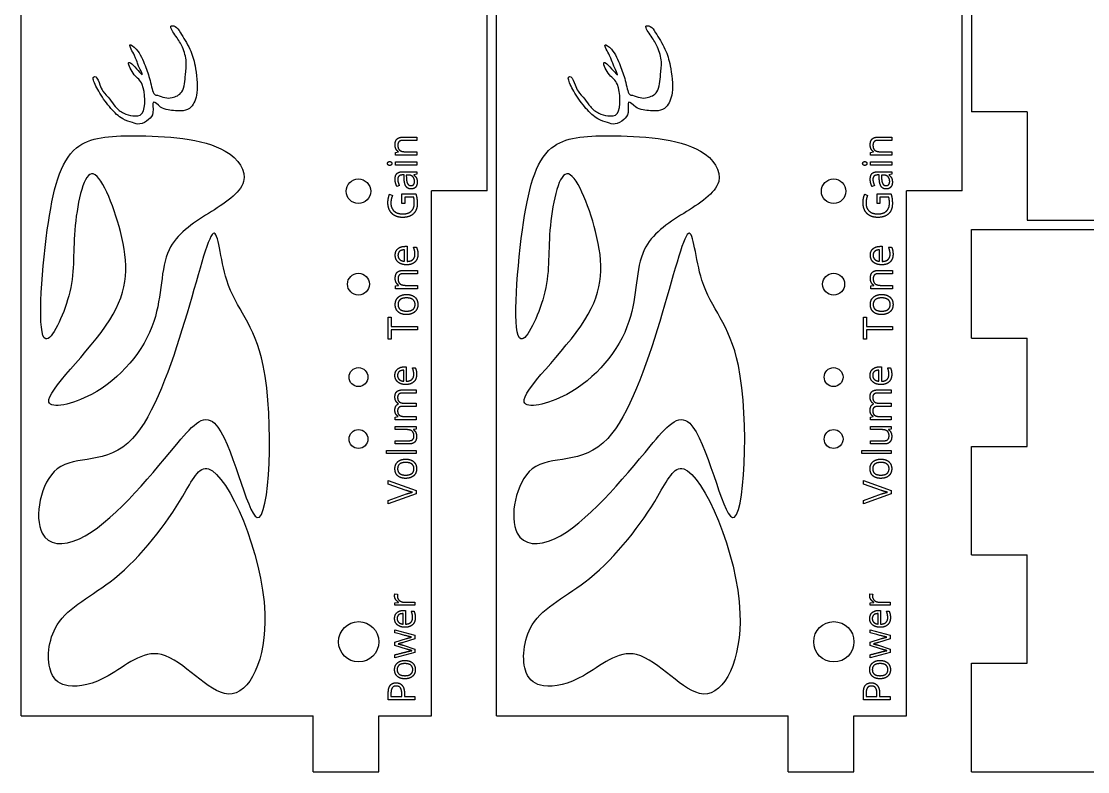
# Model space of a CAD drawing. Extents: x 58 to 708, y 176 to 804.
# Drawn here: x 57.6 to 402.1, y 176 to 418.3 of the extents above; entities that cross this region are included whole.
import ezdxf

# ---------------------------------------------------------------- set-up
doc = ezdxf.new("R2010")
doc.units = 0
doc.header["$LTSCALE"] = 12.7
doc.layers.add('VISIBLE', color=7, linetype='CONTINUOUS')

msp = doc.modelspace()

# ---------------------------------------------------------------- linework, layer by layer
at = {"layer": 'VISIBLE'}
for p, q in [((57.62, 194.03), (57.62, 608.03)), ((211.12, 194.03), (211.12, 608.03)), ((208.12, 363.53), (208.12, 438.53)), ((361.62, 363.53), (361.62, 438.53)), ((364.62, 424.03), (364.62, 389.03)), ((382.62, 389.03), (364.62, 389.03)), ((382.62, 389.03), (382.62, 354.03)), ((180.9, 380.88), (185.4, 380.88)), ((185.4, 379.84), (180.93, 379.84)), ((185.4, 380.88), (185.4, 379.84)), ((334.4, 380.88), (338.9, 380.88)), ((338.9, 379.84), (334.43, 379.84)), ((338.9, 380.88), (338.9, 379.84)), ((178.49, 375.96), (179.44, 376.13)), ((178.49, 375.11), (178.49, 375.96)), ((179.44, 376.13), (179.44, 376.18)), ((181.78, 376.16), (185.4, 376.16)), ((185.4, 376.16), (185.4, 375.11)), ((331.99, 375.96), (332.94, 376.13)), ((331.99, 375.11), (331.99, 375.96)), ((332.94, 376.13), (332.94, 376.18)), ((335.28, 376.16), (338.9, 376.16)), ((338.9, 376.16), (338.9, 375.11)), ((185.4, 375.11), (178.49, 375.11)), ((178.49, 372.89), (185.4, 372.89)), ((178.49, 371.85), (178.49, 372.89)), ((185.4, 372.89), (185.4, 371.85)), ((338.9, 375.11), (331.99, 375.11)), ((331.99, 371.85), (331.99, 372.89)), ((331.99, 372.89), (338.9, 372.89)), ((338.9, 372.89), (338.9, 371.85)), ((185.4, 371.85), (178.49, 371.85)), ((180.69, 369.69), (185.4, 369.69)), ((181.26, 368.67), (180.83, 368.67)), ((181.3, 367.5), (181.26, 368.67)), ((182, 368.65), (182.05, 367.6)), ((182.63, 368.65), (182, 368.65)), ((185.4, 368.92), (184.42, 368.71)), ((184.42, 368.71), (184.42, 368.66)), ((185.4, 369.69), (185.4, 368.92)), ((338.9, 371.85), (331.99, 371.85)), ((334.19, 369.69), (338.9, 369.69)), ((334.76, 368.67), (334.33, 368.67)), ((334.8, 367.5), (334.76, 368.67)), ((335.5, 368.65), (335.55, 367.6)), ((336.13, 368.65), (335.5, 368.65)), ((338.9, 368.92), (337.92, 368.71)), ((337.92, 368.71), (337.92, 368.66)), ((338.9, 369.69), (338.9, 368.92)), ((179.77, 365.25), (178.97, 364.93)), ((333.27, 365.25), (332.47, 364.93)), ((176.6, 362.48), (177.54, 362.06)), ((180.57, 359.49), (180.57, 362.62)), ((180.57, 362.62), (185.05, 362.62)), ((208.12, 363.53), (190.12, 363.53)), ((190.12, 194.03), (190.12, 363.53)), ((330.1, 362.48), (331.04, 362.06)), ((334.07, 362.62), (338.55, 362.62)), ((334.07, 359.49), (334.07, 362.62)), ((361.62, 363.53), (343.62, 363.53)), ((343.62, 194.03), (343.62, 363.53)), ((181.53, 359.49), (180.57, 359.49)), ((181.53, 361.55), (181.53, 359.49)), ((184.37, 361.55), (181.53, 361.55)), ((335.03, 359.49), (334.07, 359.49)), ((335.03, 361.55), (335.03, 359.49)), ((337.87, 361.55), (335.03, 361.55)), ((382.62, 354.03), (534.62, 354.03)), ((364.62, 316.03), (364.62, 351.03)), ((364.62, 351.03), (516.62, 351.03)), ((181.59, 345.63), (182.27, 345.63)), ((182.27, 345.63), (182.27, 340.77)), ((184.32, 345.33), (185.28, 345.33)), ((335.09, 345.63), (335.77, 345.63)), ((335.77, 345.63), (335.77, 340.77)), ((337.82, 345.33), (338.78, 345.33)), ((181.4, 340.79), (181.4, 344.49)), ((334.9, 340.79), (334.9, 344.49)), ((181, 337.86), (185.61, 337.86)), ((185.61, 337.86), (185.61, 336.79)), ((334.5, 337.86), (339.11, 337.86)), ((339.11, 337.86), (339.11, 336.79)), ((185.61, 336.79), (181.04, 336.79)), ((339.11, 336.79), (334.54, 336.79)), ((178.55, 332.83), (179.51, 333)), ((178.55, 331.96), (178.55, 332.83)), ((185.61, 331.96), (178.55, 331.96)), ((179.51, 333), (179.51, 333.05)), ((181.9, 333.03), (185.61, 333.03)), ((185.61, 333.03), (185.61, 331.96)), ((332.05, 332.83), (333.01, 333)), ((332.05, 331.96), (332.05, 332.83)), ((339.11, 331.96), (332.05, 331.96)), ((333.01, 333), (333.01, 333.05)), ((335.4, 333.03), (339.11, 333.03)), ((339.11, 333.03), (339.11, 331.96)), ((176.19, 315.68), (176.19, 322.73)), ((176.19, 322.73), (177.16, 322.73)), ((177.16, 322.73), (177.16, 319.75)), ((329.69, 315.68), (329.69, 322.73)), ((329.69, 322.73), (330.66, 322.73)), ((330.66, 322.73), (330.66, 319.75)), ((177.16, 319.75), (185.61, 319.75)), ((185.61, 318.66), (177.16, 318.66)), ((177.16, 318.66), (177.16, 315.68)), ((185.61, 319.75), (185.61, 318.66)), ((330.66, 319.75), (339.11, 319.75)), ((339.11, 318.66), (330.66, 318.66)), ((330.66, 318.66), (330.66, 315.68)), ((339.11, 319.75), (339.11, 318.66)), ((177.16, 315.68), (176.19, 315.68)), ((330.66, 315.68), (329.69, 315.68)), ((364.62, 316.03), (382.62, 316.03)), ((382.62, 281.03), (382.62, 316.03)), ((181.36, 306.72), (182, 306.72)), ((182, 306.72), (182, 302.07)), ((334.86, 306.72), (335.5, 306.72)), ((335.5, 306.72), (335.5, 302.07)), ((181.17, 302.09), (181.17, 305.62)), ((183.97, 306.43), (184.88, 306.43)), ((334.67, 302.09), (334.67, 305.62)), ((337.47, 306.43), (338.38, 306.43)), ((180.79, 299.28), (185.19, 299.28)), ((185.19, 298.26), (180.8, 298.26)), ((185.19, 299.28), (185.19, 298.26)), ((334.29, 299.28), (338.69, 299.28)), ((338.69, 298.26), (334.3, 298.26)), ((338.69, 299.28), (338.69, 298.26)), ((179.46, 294.76), (179.46, 294.81)), ((185.19, 293.95), (180.8, 293.95)), ((181.42, 294.97), (185.19, 294.97)), ((185.19, 294.97), (185.19, 293.95)), ((332.96, 294.76), (332.96, 294.81)), ((338.69, 293.95), (334.3, 293.95)), ((334.92, 294.97), (338.69, 294.97)), ((338.69, 294.97), (338.69, 293.95)), ((178.44, 290.48), (179.37, 290.65)), ((178.44, 289.65), (178.44, 290.48)), ((185.19, 289.65), (178.44, 289.65)), ((179.37, 290.65), (179.37, 290.7)), ((181.65, 290.67), (185.19, 290.67)), ((185.19, 290.67), (185.19, 289.65)), ((331.94, 290.48), (332.87, 290.65)), ((331.94, 289.65), (331.94, 290.48)), ((338.69, 289.65), (331.94, 289.65)), ((332.87, 290.65), (332.87, 290.7)), ((335.15, 290.67), (338.69, 290.67)), ((338.69, 290.67), (338.69, 289.65)), ((178.44, 287.48), (185.19, 287.48)), ((178.44, 286.46), (178.44, 287.48)), ((181.99, 286.46), (178.44, 286.46)), ((185.19, 286.64), (184.29, 286.49)), ((184.29, 286.49), (184.29, 286.43)), ((185.19, 287.48), (185.19, 286.64)), ((331.94, 286.46), (331.94, 287.48)), ((331.94, 287.48), (338.69, 287.48)), ((335.49, 286.46), (331.94, 286.46)), ((338.69, 286.64), (337.79, 286.49)), ((337.79, 286.49), (337.79, 286.43)), ((338.69, 287.48), (338.69, 286.64)), ((178.44, 281.83), (178.44, 282.87)), ((178.44, 282.87), (182.82, 282.87)), ((331.94, 281.83), (331.94, 282.87)), ((331.94, 282.87), (336.32, 282.87)), ((175.61, 279.74), (185.19, 279.74)), ((175.61, 278.71), (175.61, 279.74)), ((182.86, 281.83), (178.44, 281.83)), ((185.19, 279.74), (185.19, 278.71)), ((329.11, 278.71), (329.11, 279.74)), ((329.11, 279.74), (338.69, 279.74)), ((336.36, 281.83), (331.94, 281.83)), ((338.69, 279.74), (338.69, 278.71)), ((364.62, 246.03), (364.62, 281.03)), ((364.62, 281.03), (382.62, 281.03)), ((185.19, 278.71), (175.61, 278.71)), ((338.69, 278.71), (329.11, 278.71)), ((176.19, 268.88), (176.19, 270.01)), ((176.19, 270.01), (185.19, 266.76)), ((181.98, 266.82), (176.19, 268.88)), ((329.69, 268.88), (329.69, 270.01)), ((329.69, 270.01), (338.69, 266.76)), ((335.48, 266.82), (329.69, 268.88)), ((185.19, 265.73), (176.19, 262.5)), ((176.19, 263.61), (182.01, 265.68)), ((185.19, 266.76), (185.19, 265.73)), ((338.69, 265.73), (329.69, 262.5)), ((329.69, 263.61), (335.51, 265.68)), ((338.69, 266.76), (338.69, 265.73)), ((176.19, 262.5), (176.19, 263.61)), ((329.69, 262.5), (329.69, 263.61)), ((364.62, 246.03), (382.62, 246.03)), ((382.62, 211.03), (382.62, 246.03)), ((178.29, 233.48), (179.19, 233.34)), ((331.79, 233.48), (332.69, 233.34)), ((178.34, 230.57), (179.53, 230.69)), ((178.34, 229.77), (178.34, 230.57)), ((184.78, 229.77), (178.34, 229.77)), ((179.53, 230.69), (179.53, 230.73)), ((181.12, 228.1), (181.73, 228.1)), ((181.32, 230.75), (184.78, 230.75)), ((181.73, 228.1), (181.73, 223.66)), ((183.61, 227.83), (184.48, 227.83)), ((184.78, 230.75), (184.78, 229.77)), ((331.84, 230.57), (333.03, 230.69)), ((331.84, 229.77), (331.84, 230.57)), ((338.28, 229.77), (331.84, 229.77)), ((333.03, 230.69), (333.03, 230.73)), ((334.62, 228.1), (335.23, 228.1)), ((334.82, 230.75), (338.28, 230.75)), ((335.23, 228.1), (335.23, 223.66)), ((337.11, 227.83), (337.98, 227.83)), ((338.28, 230.75), (338.28, 229.77)), ((180.94, 223.69), (180.94, 227.06)), ((334.44, 223.69), (334.44, 227.06)), ((178.34, 221.85), (184.78, 220.07)), ((178.34, 220.84), (178.34, 221.85)), ((331.84, 221.85), (338.28, 220.07)), ((331.84, 220.84), (331.84, 221.85)), ((178.34, 217.84), (182.04, 218.99)), ((178.34, 216.78), (178.34, 217.84)), ((179.42, 217.31), (179.42, 217.26)), ((184.78, 218.91), (181, 217.73)), ((183.73, 219.44), (183.73, 219.48)), ((184.78, 220.07), (184.78, 218.91)), ((331.84, 217.84), (335.54, 218.99)), ((331.84, 216.78), (331.84, 217.84)), ((332.92, 217.31), (332.92, 217.26)), ((338.28, 218.91), (334.5, 217.73)), ((337.23, 219.44), (337.23, 219.48)), ((338.28, 220.07), (338.28, 218.91)), ((182.04, 215.6), (178.34, 216.78)), ((184.78, 214.5), (178.34, 212.74)), ((178.34, 212.74), (178.34, 213.77)), ((181.01, 216.85), (184.78, 215.63)), ((183.75, 215.09), (183.75, 215.14)), ((184.78, 215.63), (184.78, 214.5)), ((335.54, 215.6), (331.84, 216.78)), ((338.28, 214.5), (331.84, 212.74)), ((331.84, 212.74), (331.84, 213.77)), ((334.51, 216.85), (338.28, 215.63)), ((337.25, 215.09), (337.25, 215.14)), ((338.28, 215.63), (338.28, 214.5)), ((364.62, 211.03), (382.62, 211.03)), ((364.62, 176.03), (364.62, 211.03)), ((176.18, 199.27), (176.18, 201.5)), ((177.05, 201.38), (177.05, 200.26)), ((177.05, 200.26), (180.54, 200.26)), ((180.54, 200.26), (180.54, 201.17)), ((181.4, 201.28), (181.4, 200.26)), ((181.4, 200.26), (184.78, 200.26)), ((184.78, 200.26), (184.78, 199.27)), ((329.68, 199.27), (329.68, 201.5)), ((330.55, 201.38), (330.55, 200.26)), ((330.55, 200.26), (334.04, 200.26)), ((334.04, 200.26), (334.04, 201.17)), ((334.9, 201.28), (334.9, 200.26)), ((334.9, 200.26), (338.28, 200.26)), ((338.28, 200.26), (338.28, 199.27)), ((184.78, 199.27), (176.18, 199.27)), ((338.28, 199.27), (329.68, 199.27)), ((57.62, 194.03), (151.87, 194.03)), ((151.87, 176.03), (151.87, 194.03)), ((173.12, 194.03), (190.12, 194.03)), ((173.12, 176.03), (173.12, 194.03)), ((211.12, 194.03), (305.37, 194.03)), ((305.37, 176.03), (305.37, 194.03)), ((326.62, 176.03), (326.62, 194.03)), ((326.62, 194.03), (343.62, 194.03)), ((151.87, 176.03), (173.12, 176.03)), ((305.37, 176.03), (326.62, 176.03)), ((364.62, 176.03), (516.62, 176.03))]:
    msp.add_line(p, q, dxfattribs=at)
for centre, radius in [((166.54, 363.42), 3.95), ((320.04, 363.42), 3.95), ((166.54, 333.42), 3.55), ((320.04, 333.42), 3.55), ((166.54, 303.42), 3.05), ((320.04, 303.42), 3.05), ((166.54, 283.42), 3.05), ((320.04, 283.42), 3.05), ((166.62, 217.96), 6.5), ((320.12, 217.96), 6.5)]:
    msp.add_circle(centre, radius, dxfattribs=at)
for points, degree, knots in [([(80.94, 400.26), (80.77, 400.07), (80.89, 399), (82.98, 394.79), (86.34, 390.16), (90.11, 386.52), (93.47, 385.64), (95.94, 384.69), (98.9, 386.52), (100.62, 388.43), (99.57, 393.59), (102.78, 390.15), (104.92, 389.62), (109.96, 389.07), (112.8, 390.4), (115.07, 395.3), (113.87, 404.06), (112.44, 409.17), (109.09, 414.49), (107.72, 416.74), (104.99, 417.13), (107.91, 413.06), (109.81, 410.11), (111.24, 405.1), (110.54, 401.21), (110.35, 395.07), (106.36, 393.48), (104.09, 393.41), (101.67, 394.56), (100.23, 394.3), (99.26, 399.62), (97.67, 403.84), (95.55, 409.11), (91.61, 411.78), (94.43, 407.03), (95.21, 404.71), (95.54, 403.63), (97.9, 399.08), (93.53, 404.76), (91.61, 405.33), (94.14, 400.24), (97.47, 398.82), (98.09, 387.38), (93.5, 387.74), (90.64, 388.33), (87.77, 390.63), (86.37, 393.17), (83.79, 395.65), (83.11, 397.63), (81.98, 400.58), (81.09, 400.43), (80.94, 400.26)], 3, [0, 0, 0, 0, 0.010965, 0.034517, 0.061538, 0.086332, 0.106415, 0.123564, 0.143013, 0.16104, 0.180887, 0.199028, 0.216795, 0.240804, 0.259408, 0.283745, 0.316078, 0.342143, 0.369165, 0.387066, 0.399881, 0.420742, 0.44304, 0.467072, 0.489495, 0.515461, 0.536393, 0.553114, 0.570515, 0.581713, 0.605344, 0.630039, 0.656888, 0.674206, 0.69541, 0.713365, 0.726502, 0.74397, 0.768213, 0.779411, 0.801956, 0.824163, 0.857474, 0.876962, 0.896062, 0.916434, 0.935414, 0.955549, 0.972199, 0.990679, 1, 1, 1, 1]), ([(234.44, 400.26), (234.27, 400.07), (234.39, 399), (236.48, 394.79), (239.84, 390.16), (243.61, 386.52), (246.97, 385.64), (249.44, 384.69), (252.4, 386.52), (254.12, 388.43), (253.07, 393.59), (256.28, 390.15), (258.42, 389.62), (263.46, 389.07), (266.3, 390.4), (268.57, 395.3), (267.37, 404.06), (265.94, 409.17), (262.59, 414.49), (261.22, 416.74), (258.49, 417.13), (261.41, 413.06), (263.31, 410.11), (264.74, 405.1), (264.04, 401.21), (263.85, 395.07), (259.86, 393.48), (257.59, 393.41), (255.17, 394.56), (253.73, 394.3), (252.76, 399.62), (251.17, 403.84), (249.05, 409.11), (245.11, 411.78), (247.93, 407.03), (248.71, 404.71), (249.04, 403.63), (251.4, 399.08), (247.03, 404.76), (245.11, 405.33), (247.64, 400.24), (250.97, 398.82), (251.59, 387.38), (247, 387.74), (244.14, 388.33), (241.27, 390.63), (239.87, 393.17), (237.29, 395.65), (236.61, 397.63), (235.48, 400.58), (234.59, 400.43), (234.44, 400.26)], 3, [0, 0, 0, 0, 0.010965, 0.034517, 0.061538, 0.086332, 0.106415, 0.123564, 0.143013, 0.16104, 0.180887, 0.199028, 0.216795, 0.240804, 0.259408, 0.283745, 0.316078, 0.342143, 0.369165, 0.387066, 0.399881, 0.420742, 0.44304, 0.467072, 0.489495, 0.515461, 0.536393, 0.553114, 0.570515, 0.581713, 0.605344, 0.630039, 0.656888, 0.674206, 0.69541, 0.713365, 0.726502, 0.74397, 0.768213, 0.779411, 0.801956, 0.824163, 0.857474, 0.876962, 0.896062, 0.916434, 0.935414, 0.955549, 0.972199, 0.990679, 1, 1, 1, 1]), ([(123.52, 376.4), (116.42, 380.54), (94.08, 381.84), (72.02, 380.49), (65.24, 353.89), (61.74, 303.31), (75.61, 332.38), (73.53, 347.89), (79.43, 379.22), (92.16, 347.13), (92.54, 322.86), (56.54, 290.85), (84.4, 296.67), (103.99, 319.77), (101.94, 345.9), (117.48, 355.95), (133, 365.48), (127.91, 373.84), (123.52, 376.4)], 3, [0, 0, 0, 0, 0.07258, 0.130571, 0.200941, 0.279727, 0.332433, 0.393794, 0.451612, 0.51227, 0.583399, 0.659687, 0.709318, 0.783257, 0.847766, 0.903122, 0.955057, 1, 1, 1, 1]), ([(277.02, 376.4), (269.92, 380.54), (247.58, 381.84), (225.52, 380.49), (218.74, 353.89), (215.24, 303.31), (229.11, 332.38), (227.03, 347.89), (232.93, 379.22), (245.66, 347.13), (246.04, 322.86), (210.04, 290.85), (237.9, 296.67), (257.49, 319.77), (255.44, 345.9), (270.98, 355.95), (286.5, 365.48), (281.41, 373.84), (277.02, 376.4)], 3, [0, 0, 0, 0, 0.07258, 0.130571, 0.200941, 0.279727, 0.332433, 0.393794, 0.451612, 0.51227, 0.583399, 0.659687, 0.709318, 0.783257, 0.847766, 0.903122, 0.955057, 1, 1, 1, 1]), ([(183.49, 364.15), (182.28, 364.15), (181.74, 365.27), (181.34, 366.09), (181.3, 367.5)], 2, [0, 0, 0, 0.578278, 0.578278, 1, 1, 1]), ([(336.99, 364.15), (335.78, 364.15), (335.24, 365.27), (334.84, 366.09), (334.8, 367.5)], 2, [0, 0, 0, 0.578278, 0.578278, 1, 1, 1]), ([(69.2, 273.77), (75.2, 278.53), (101.85, 268.32), (120.17, 370.72), (122.61, 328.53), (140.66, 315.17), (136.5, 229.83), (122.36, 299.17), (105.67, 279.22), (79.92, 247.96), (60.1, 249.66), (63.8, 269.48), (69.2, 273.77)], 3, [0, 0, 0, 0, 0.094404, 0.249739, 0.322782, 0.42353, 0.552656, 0.659115, 0.729832, 0.850702, 0.914988, 1, 1, 1, 1]), ([(222.7, 273.77), (228.7, 278.53), (255.35, 268.32), (273.67, 370.72), (276.11, 328.53), (294.16, 315.17), (290, 229.83), (275.86, 299.17), (259.17, 279.22), (233.42, 247.96), (213.6, 249.66), (217.3, 269.48), (222.7, 273.77)], 3, [0, 0, 0, 0, 0.094404, 0.249739, 0.322782, 0.42353, 0.552656, 0.659115, 0.729832, 0.850702, 0.914988, 1, 1, 1, 1]), ([(109.77, 264.93), (104.54, 256.08), (89.57, 236.48), (66.8, 226.87), (65.4, 207.36), (72.93, 202.32), (86.55, 205.7), (103.21, 221.39), (126.45, 189.91), (143.9, 227.71), (119.13, 284.09), (112.87, 270.18), (109.77, 264.93)], 3, [0, 0, 0, 0, 0.127138, 0.232664, 0.318, 0.375305, 0.454247, 0.547352, 0.655761, 0.771429, 0.924545, 1, 1, 1, 1]), ([(263.27, 264.93), (258.04, 256.08), (243.07, 236.48), (220.3, 226.87), (218.9, 207.36), (226.43, 202.32), (240.05, 205.7), (256.71, 221.39), (279.95, 189.91), (297.4, 227.71), (272.63, 284.09), (266.37, 270.18), (263.27, 264.93)], 3, [0, 0, 0, 0, 0.127138, 0.232664, 0.318, 0.375305, 0.454247, 0.547352, 0.655761, 0.771429, 0.924545, 1, 1, 1, 1]), ([(176.18, 201.5), (176.18, 202.51), (176.43, 203.2), (176.97, 204.72), (178.69, 204.72)], 2, [0, 0, 0, 0.313922, 0.313922, 1, 1, 1]), ([(329.68, 201.5), (329.68, 202.51), (329.93, 203.2), (330.47, 204.72), (332.19, 204.72)], 2, [0, 0, 0, 0.313922, 0.313922, 1, 1, 1])]:
    msp.add_open_spline(points, degree=degree, knots=knots, dxfattribs=at)
for points in [[(178.37, 378.37), (178.37, 379.62), (178.97, 380.25)], [(178.97, 380.25), (179.57, 380.88), (180.9, 380.88)], [(179.67, 379.45), (179.26, 379.07), (179.26, 378.25)], [(180.93, 379.84), (180.09, 379.84), (179.67, 379.45)], [(331.87, 378.37), (331.87, 379.62), (332.47, 380.25)], [(332.47, 380.25), (333.07, 380.88), (334.4, 380.88)], [(333.17, 379.45), (332.76, 379.07), (332.76, 378.25)], [(334.43, 379.84), (333.59, 379.84), (333.17, 379.45)], [(178.65, 377.08), (178.37, 377.66), (178.37, 378.37)], [(179.44, 376.18), (178.93, 376.5), (178.65, 377.08)], [(179.26, 378.25), (179.26, 377.16), (179.84, 376.66)], [(179.84, 376.66), (180.43, 376.16), (181.78, 376.16)], [(332.15, 377.08), (331.87, 377.66), (331.87, 378.37)], [(332.94, 376.18), (332.43, 376.5), (332.15, 377.08)], [(332.76, 378.25), (332.76, 377.16), (333.34, 376.66)], [(333.34, 376.66), (333.93, 376.16), (335.28, 376.16)], [(175.93, 372.38), (175.93, 372.63), (176.1, 372.81)], [(176.1, 371.93), (175.93, 372.11), (175.93, 372.38)], [(176.1, 372.81), (176.27, 372.99), (176.62, 372.99)], [(176.62, 372.99), (176.98, 372.99), (177.15, 372.81)], [(177.15, 372.81), (177.32, 372.63), (177.32, 372.38)], [(177.32, 372.38), (177.32, 372.11), (177.15, 371.93)], [(329.43, 372.38), (329.43, 372.63), (329.6, 372.81)], [(329.6, 371.93), (329.43, 372.11), (329.43, 372.38)], [(329.6, 372.81), (329.77, 372.99), (330.12, 372.99)], [(330.12, 372.99), (330.48, 372.99), (330.65, 372.81)], [(330.65, 372.81), (330.82, 372.63), (330.82, 372.38)], [(330.82, 372.38), (330.82, 372.11), (330.65, 371.93)], [(176.62, 371.76), (176.26, 371.76), (176.1, 371.93)], [(177.15, 371.93), (176.98, 371.76), (176.62, 371.76)], [(178.38, 367.27), (178.38, 368.5), (178.93, 369.1)], [(178.93, 369.1), (179.48, 369.69), (180.69, 369.69)], [(180.83, 368.67), (180.02, 368.67), (179.63, 368.32)], [(184.13, 368.09), (183.59, 368.65), (182.63, 368.65)], [(184.42, 368.66), (185.07, 368.14), (185.3, 367.63)], [(330.12, 371.76), (329.76, 371.76), (329.6, 371.93)], [(330.65, 371.93), (330.48, 371.76), (330.12, 371.76)], [(331.88, 367.27), (331.88, 368.5), (332.43, 369.1)], [(332.43, 369.1), (332.98, 369.69), (334.19, 369.69)], [(334.33, 368.67), (333.52, 368.67), (333.13, 368.32)], [(337.63, 368.09), (337.09, 368.65), (336.13, 368.65)], [(337.92, 368.66), (338.57, 368.14), (338.8, 367.63)], [(178.54, 366.05), (178.38, 366.65), (178.38, 367.27)], [(178.97, 364.93), (178.7, 365.44), (178.54, 366.05)], [(179.63, 368.32), (179.24, 367.97), (179.24, 367.2)], [(179.24, 367.2), (179.24, 366.34), (179.77, 365.25)], [(182.05, 367.6), (182.09, 366.35), (182.44, 365.8)], [(182.44, 365.8), (182.78, 365.25), (183.5, 365.25)], [(183.5, 365.25), (184.07, 365.25), (184.37, 365.59)], [(184.66, 366.55), (184.66, 367.53), (184.13, 368.09)], [(184.37, 365.59), (184.66, 365.94), (184.66, 366.55)], [(185.53, 366.35), (185.53, 365.32), (185, 364.74)], [(185.3, 367.63), (185.53, 367.12), (185.53, 366.35)], [(332.04, 366.05), (331.88, 366.65), (331.88, 367.27)], [(332.47, 364.93), (332.2, 365.44), (332.04, 366.05)], [(333.13, 368.32), (332.74, 367.97), (332.74, 367.2)], [(332.74, 367.2), (332.74, 366.34), (333.27, 365.25)], [(335.55, 367.6), (335.59, 366.35), (335.94, 365.8)], [(335.94, 365.8), (336.28, 365.25), (337, 365.25)], [(337, 365.25), (337.57, 365.25), (337.87, 365.59)], [(338.16, 366.55), (338.16, 367.53), (337.63, 368.09)], [(337.87, 365.59), (338.16, 365.94), (338.16, 366.55)], [(339.03, 366.35), (339.03, 365.32), (338.5, 364.74)], [(338.8, 367.63), (339.03, 367.12), (339.03, 366.35)], [(176.06, 359.73), (176.06, 361.21), (176.6, 362.48)], [(177.54, 362.06), (177.01, 360.82), (177.01, 359.66)], [(185, 364.74), (184.47, 364.15), (183.49, 364.15)], [(185.05, 362.62), (185.29, 361.89), (185.41, 361.13)], [(329.56, 359.73), (329.56, 361.21), (330.1, 362.48)], [(331.04, 362.06), (330.51, 360.82), (330.51, 359.66)], [(338.5, 364.74), (337.97, 364.15), (336.99, 364.15)], [(338.55, 362.62), (338.79, 361.89), (338.91, 361.13)], [(176.63, 357.19), (176.06, 358.28), (176.06, 359.73)], [(177.01, 359.66), (177.01, 357.98), (178.02, 357.03)], [(183.62, 357), (184.59, 357.91), (184.59, 359.67)], [(185.53, 359.38), (185.53, 357.29), (184.28, 356.12)], [(184.59, 359.67), (184.59, 360.63), (184.37, 361.55)], [(185.41, 361.13), (185.53, 360.37), (185.53, 359.38)], [(330.13, 357.19), (329.56, 358.28), (329.56, 359.73)], [(330.51, 359.66), (330.51, 357.98), (331.52, 357.03)], [(337.12, 357), (338.09, 357.91), (338.09, 359.67)], [(339.03, 359.38), (339.03, 357.29), (337.78, 356.12)], [(338.09, 359.67), (338.09, 360.63), (337.87, 361.55)], [(338.91, 361.13), (339.03, 360.37), (339.03, 359.38)], [(178.28, 355.53), (177.2, 356.11), (176.63, 357.19)], [(178.02, 357.03), (179.02, 356.09), (180.79, 356.09)], [(180.79, 354.96), (179.36, 354.96), (178.28, 355.53)], [(180.79, 356.09), (182.66, 356.09), (183.62, 357)], [(184.28, 356.12), (183.04, 354.96), (180.79, 354.96)], [(331.78, 355.53), (330.7, 356.11), (330.13, 357.19)], [(331.52, 357.03), (332.52, 356.09), (334.29, 356.09)], [(334.29, 354.96), (332.86, 354.96), (331.78, 355.53)], [(334.29, 356.09), (336.16, 356.09), (337.12, 357)], [(337.78, 356.12), (336.54, 354.96), (334.29, 354.96)], [(178.42, 342.76), (178.42, 344.09), (179.29, 344.86)], [(179.29, 344.86), (180.16, 345.63), (181.59, 345.63)], [(184.8, 343.08), (184.8, 344.22), (184.32, 345.33)], [(185.28, 345.33), (185.52, 344.76), (185.63, 344.26)], [(331.92, 342.76), (331.92, 344.09), (332.79, 344.86)], [(332.79, 344.86), (333.66, 345.63), (335.09, 345.63)], [(338.3, 343.08), (338.3, 344.22), (337.82, 345.33)], [(338.78, 345.33), (339.02, 344.76), (339.13, 344.26)], [(179.42, 340.5), (178.42, 341.34), (178.42, 342.76)], [(179.85, 344.04), (179.31, 343.59), (179.31, 342.75)], [(179.31, 342.75), (179.31, 341.9), (179.87, 341.39)], [(181.4, 344.49), (180.39, 344.49), (179.85, 344.04)], [(179.87, 341.39), (180.42, 340.89), (181.4, 340.79)], [(182.27, 340.77), (183.51, 340.8), (184.16, 341.4)], [(184.16, 341.4), (184.8, 341.99), (184.8, 343.08)], [(185.74, 343.04), (185.74, 341.47), (184.78, 340.57)], [(185.63, 344.26), (185.74, 343.75), (185.74, 343.04)], [(332.92, 340.5), (331.92, 341.34), (331.92, 342.76)], [(333.35, 344.04), (332.81, 343.59), (332.81, 342.75)], [(332.81, 342.75), (332.81, 341.9), (333.37, 341.39)], [(334.9, 344.49), (333.89, 344.49), (333.35, 344.04)], [(333.37, 341.39), (333.92, 340.89), (334.9, 340.79)], [(335.77, 340.77), (337.01, 340.8), (337.66, 341.4)], [(337.66, 341.4), (338.3, 341.99), (338.3, 343.08)], [(339.24, 343.04), (339.24, 341.47), (338.28, 340.57)], [(339.13, 344.26), (339.24, 343.75), (339.24, 343.04)], [(179.03, 337.22), (179.65, 337.86), (181, 337.86)], [(182.14, 339.66), (180.43, 339.66), (179.42, 340.5)], [(184.78, 340.57), (183.83, 339.66), (182.14, 339.66)], [(332.53, 337.22), (333.15, 337.86), (334.5, 337.86)], [(335.64, 339.66), (333.93, 339.66), (332.92, 340.5)], [(338.28, 340.57), (337.33, 339.66), (335.64, 339.66)], [(178.42, 335.3), (178.42, 336.57), (179.03, 337.22)], [(178.71, 333.98), (178.42, 334.57), (178.42, 335.3)], [(179.75, 336.4), (179.33, 336), (179.33, 335.17)], [(179.33, 335.17), (179.33, 334.06), (179.93, 333.54)], [(181.04, 336.79), (180.18, 336.79), (179.75, 336.4)], [(331.92, 335.3), (331.92, 336.57), (332.53, 337.22)], [(332.21, 333.98), (331.92, 334.57), (331.92, 335.3)], [(333.25, 336.4), (332.83, 336), (332.83, 335.17)], [(332.83, 335.17), (332.83, 334.06), (333.43, 333.54)], [(334.54, 336.79), (333.68, 336.79), (333.25, 336.4)], [(179.51, 333.05), (178.99, 333.38), (178.71, 333.98)], [(179.93, 333.54), (180.52, 333.03), (181.9, 333.03)], [(333.01, 333.05), (332.49, 333.38), (332.21, 333.98)], [(333.43, 333.54), (334.02, 333.03), (335.4, 333.03)], [(178.42, 326.86), (178.42, 328.34), (179.4, 329.21)], [(180.03, 328.43), (179.33, 327.89), (179.33, 326.83)], [(179.4, 329.21), (180.39, 330.08), (182.07, 330.08)], [(182.07, 328.98), (180.72, 328.98), (180.03, 328.43)], [(182.07, 330.08), (183.8, 330.08), (184.77, 329.21)], [(184.13, 328.43), (183.43, 328.98), (182.07, 328.98)], [(184.84, 326.84), (184.84, 327.89), (184.13, 328.43)], [(184.77, 329.21), (185.74, 328.35), (185.74, 326.81)], [(331.92, 326.86), (331.92, 328.34), (332.9, 329.21)], [(333.53, 328.43), (332.83, 327.89), (332.83, 326.83)], [(332.9, 329.21), (333.89, 330.08), (335.57, 330.08)], [(335.57, 328.98), (334.22, 328.98), (333.53, 328.43)], [(335.57, 330.08), (337.3, 330.08), (338.27, 329.21)], [(337.63, 328.43), (336.93, 328.98), (335.57, 328.98)], [(338.34, 326.84), (338.34, 327.89), (337.63, 328.43)], [(338.27, 329.21), (339.24, 328.35), (339.24, 326.81)], [(179.38, 324.46), (178.42, 325.32), (178.42, 326.86)], [(179.33, 326.83), (179.33, 325.78), (180.02, 325.24)], [(182.07, 323.6), (180.34, 323.6), (179.38, 324.46)], [(180.02, 325.24), (180.71, 324.71), (182.07, 324.71)], [(182.07, 324.71), (183.42, 324.71), (184.13, 325.25)], [(184.02, 324), (183.18, 323.6), (182.07, 323.6)], [(185.29, 325.13), (184.85, 324.4), (184.02, 324)], [(184.13, 325.25), (184.84, 325.79), (184.84, 326.84)], [(185.74, 326.81), (185.74, 325.86), (185.29, 325.13)], [(332.88, 324.46), (331.92, 325.32), (331.92, 326.86)], [(332.83, 326.83), (332.83, 325.78), (333.52, 325.24)], [(335.57, 323.6), (333.84, 323.6), (332.88, 324.46)], [(333.52, 325.24), (334.21, 324.71), (335.57, 324.71)], [(335.57, 324.71), (336.92, 324.71), (337.63, 325.25)], [(337.52, 324), (336.68, 323.6), (335.57, 323.6)], [(338.79, 325.13), (338.35, 324.4), (337.52, 324)], [(337.63, 325.25), (338.34, 325.79), (338.34, 326.84)], [(339.24, 326.81), (339.24, 325.86), (338.79, 325.13)], [(179.15, 305.98), (179.99, 306.72), (181.36, 306.72)], [(332.65, 305.98), (333.49, 306.72), (334.86, 306.72)], [(178.32, 303.97), (178.32, 305.24), (179.15, 305.98)], [(179.28, 301.81), (178.32, 302.62), (178.32, 303.97)], [(179.69, 305.19), (179.17, 304.76), (179.17, 303.96)], [(179.17, 303.96), (179.17, 303.15), (179.7, 302.66)], [(181.17, 305.62), (180.2, 305.62), (179.69, 305.19)], [(183.81, 302.67), (184.42, 303.24), (184.42, 304.28)], [(184.42, 304.28), (184.42, 305.37), (183.97, 306.43)], [(185.32, 304.24), (185.32, 302.74), (184.4, 301.88)], [(184.88, 306.43), (185.11, 305.89), (185.22, 305.41)], [(185.22, 305.41), (185.32, 304.92), (185.32, 304.24)], [(331.82, 303.97), (331.82, 305.24), (332.65, 305.98)], [(332.78, 301.81), (331.82, 302.62), (331.82, 303.97)], [(333.19, 305.19), (332.67, 304.76), (332.67, 303.96)], [(332.67, 303.96), (332.67, 303.15), (333.2, 302.66)], [(334.67, 305.62), (333.7, 305.62), (333.19, 305.19)], [(337.31, 302.67), (337.92, 303.24), (337.92, 304.28)], [(337.92, 304.28), (337.92, 305.37), (337.47, 306.43)], [(338.82, 304.24), (338.82, 302.74), (337.9, 301.88)], [(338.38, 306.43), (338.61, 305.89), (338.72, 305.41)], [(338.72, 305.41), (338.82, 304.92), (338.82, 304.24)], [(181.87, 301.01), (180.24, 301.01), (179.28, 301.81)], [(179.7, 302.66), (180.23, 302.18), (181.17, 302.09)], [(184.4, 301.88), (183.49, 301.01), (181.87, 301.01)], [(182, 302.07), (183.19, 302.1), (183.81, 302.67)], [(335.37, 301.01), (333.74, 301.01), (332.78, 301.81)], [(333.2, 302.66), (333.73, 302.18), (334.67, 302.09)], [(337.9, 301.88), (336.99, 301.01), (335.37, 301.01)], [(335.5, 302.07), (336.69, 302.1), (337.31, 302.67)], [(178.32, 296.99), (178.32, 298.14), (178.91, 298.71)], [(178.63, 295.69), (178.32, 296.26), (178.32, 296.99)], [(178.91, 298.71), (179.49, 299.28), (180.79, 299.28)], [(179.59, 297.91), (179.19, 297.57), (179.19, 296.84)], [(179.19, 296.84), (179.19, 295.89), (179.73, 295.43)], [(180.8, 298.26), (179.99, 298.26), (179.59, 297.91)], [(331.82, 296.99), (331.82, 298.14), (332.41, 298.71)], [(332.13, 295.69), (331.82, 296.26), (331.82, 296.99)], [(332.41, 298.71), (332.99, 299.28), (334.29, 299.28)], [(333.09, 297.91), (332.69, 297.57), (332.69, 296.84)], [(332.69, 296.84), (332.69, 295.89), (333.23, 295.43)], [(334.3, 298.26), (333.49, 298.26), (333.09, 297.91)], [(178.32, 292.69), (178.32, 294.28), (179.46, 294.76)], [(179.46, 294.81), (178.93, 295.11), (178.63, 295.69)], [(179.59, 293.6), (179.19, 293.26), (179.19, 292.53)], [(180.8, 293.95), (179.99, 293.95), (179.59, 293.6)], [(179.73, 295.43), (180.28, 294.97), (181.42, 294.97)], [(331.82, 292.69), (331.82, 294.28), (332.96, 294.76)], [(332.96, 294.81), (332.43, 295.11), (332.13, 295.69)], [(333.09, 293.6), (332.69, 293.26), (332.69, 292.53)], [(334.3, 293.95), (333.49, 293.95), (333.09, 293.6)], [(333.23, 295.43), (333.78, 294.97), (334.92, 294.97)], [(178.6, 291.51), (178.32, 292.04), (178.32, 292.69)], [(179.37, 290.7), (178.87, 290.99), (178.6, 291.51)], [(179.19, 292.53), (179.19, 291.57), (179.76, 291.12)], [(179.76, 291.12), (180.34, 290.67), (181.65, 290.67)], [(332.1, 291.51), (331.82, 292.04), (331.82, 292.69)], [(332.87, 290.7), (332.37, 290.99), (332.1, 291.51)], [(332.69, 292.53), (332.69, 291.57), (333.26, 291.12)], [(333.26, 291.12), (333.84, 290.67), (335.15, 290.67)], [(183.88, 285.97), (183.3, 286.46), (181.99, 286.46)], [(184.46, 284.42), (184.46, 285.48), (183.88, 285.97)], [(184.29, 286.43), (184.79, 286.12), (185.05, 285.56)], [(337.38, 285.97), (336.8, 286.46), (335.49, 286.46)], [(337.96, 284.42), (337.96, 285.48), (337.38, 285.97)], [(337.79, 286.43), (338.29, 286.12), (338.55, 285.56)], [(182.82, 282.87), (183.65, 282.87), (184.05, 283.24)], [(184.05, 283.24), (184.46, 283.62), (184.46, 284.42)], [(185.32, 284.29), (185.32, 283.06), (184.73, 282.45)], [(185.05, 285.56), (185.32, 285), (185.32, 284.29)], [(336.32, 282.87), (337.15, 282.87), (337.55, 283.24)], [(337.55, 283.24), (337.96, 283.62), (337.96, 284.42)], [(338.82, 284.29), (338.82, 283.06), (338.23, 282.45)], [(338.55, 285.56), (338.82, 285), (338.82, 284.29)], [(184.73, 282.45), (184.15, 281.83), (182.86, 281.83)], [(338.23, 282.45), (337.65, 281.83), (336.36, 281.83)], [(178.32, 273.83), (178.32, 275.25), (179.26, 276.09)], [(179.26, 276.09), (180.2, 276.92), (181.81, 276.92)], [(181.81, 275.86), (180.52, 275.86), (179.85, 275.34)], [(181.81, 276.92), (183.46, 276.92), (184.39, 276.09)], [(183.79, 275.34), (183.11, 275.86), (181.81, 275.86)], [(184.39, 276.09), (185.32, 275.26), (185.32, 273.79)], [(331.82, 273.83), (331.82, 275.25), (332.76, 276.09)], [(332.76, 276.09), (333.7, 276.92), (335.31, 276.92)], [(335.31, 275.86), (334.02, 275.86), (333.35, 275.34)], [(335.31, 276.92), (336.96, 276.92), (337.89, 276.09)], [(337.29, 275.34), (336.61, 275.86), (335.31, 275.86)], [(337.89, 276.09), (338.82, 275.26), (338.82, 273.79)], [(179.24, 271.54), (178.32, 272.37), (178.32, 273.83)], [(179.85, 275.34), (179.19, 274.82), (179.19, 273.8)], [(179.19, 273.8), (179.19, 272.8), (179.85, 272.29)], [(179.85, 272.29), (180.51, 271.78), (181.81, 271.78)], [(181.81, 271.78), (183.11, 271.78), (183.78, 272.29)], [(184.89, 272.18), (184.47, 271.48), (183.67, 271.1)], [(183.78, 272.29), (184.46, 272.81), (184.46, 273.82)], [(184.46, 273.82), (184.46, 274.82), (183.79, 275.34)], [(185.32, 273.79), (185.32, 272.88), (184.89, 272.18)], [(332.74, 271.54), (331.82, 272.37), (331.82, 273.83)], [(333.35, 275.34), (332.69, 274.82), (332.69, 273.8)], [(332.69, 273.8), (332.69, 272.8), (333.35, 272.29)], [(333.35, 272.29), (334.01, 271.78), (335.31, 271.78)], [(335.31, 271.78), (336.61, 271.78), (337.28, 272.29)], [(338.39, 272.18), (337.97, 271.48), (337.17, 271.1)], [(337.28, 272.29), (337.96, 272.81), (337.96, 273.82)], [(337.96, 273.82), (337.96, 274.82), (337.29, 275.34)], [(338.82, 273.79), (338.82, 272.88), (338.39, 272.18)], [(181.81, 270.72), (180.16, 270.72), (179.24, 271.54)], [(183.67, 271.1), (182.88, 270.72), (181.81, 270.72)], [(335.31, 270.72), (333.66, 270.72), (332.74, 271.54)], [(337.17, 271.1), (336.38, 270.72), (335.31, 270.72)], [(183.97, 266.24), (182.97, 266.47), (181.98, 266.82)], [(182.01, 265.68), (183.02, 266.04), (183.97, 266.24)], [(337.47, 266.24), (336.47, 266.47), (335.48, 266.82)], [(335.51, 265.68), (336.52, 266.04), (337.47, 266.24)], [(178.22, 232.71), (178.22, 233.14), (178.29, 233.48)], [(178.56, 231.6), (178.22, 232.1), (178.22, 232.71)], [(179.53, 230.73), (178.9, 231.09), (178.56, 231.6)], [(179.19, 233.34), (179.11, 232.95), (179.11, 232.64)], [(179.11, 232.64), (179.11, 231.86), (179.74, 231.3)], [(179.74, 231.3), (180.38, 230.75), (181.32, 230.75)], [(331.72, 232.71), (331.72, 233.14), (331.79, 233.48)], [(332.06, 231.6), (331.72, 232.1), (331.72, 232.71)], [(333.03, 230.73), (332.4, 231.09), (332.06, 231.6)], [(332.69, 233.34), (332.61, 232.95), (332.61, 232.64)], [(332.61, 232.64), (332.61, 231.86), (333.24, 231.3)], [(333.24, 231.3), (333.88, 230.75), (334.82, 230.75)], [(178.22, 225.48), (178.22, 226.69), (179.01, 227.4)], [(179.01, 227.4), (179.81, 228.1), (181.12, 228.1)], [(184.04, 225.77), (184.04, 226.81), (183.61, 227.83)], [(184.48, 227.83), (184.7, 227.31), (184.8, 226.85)], [(331.72, 225.48), (331.72, 226.69), (332.51, 227.4)], [(332.51, 227.4), (333.31, 228.1), (334.62, 228.1)], [(337.54, 225.77), (337.54, 226.81), (337.11, 227.83)], [(337.98, 227.83), (338.2, 227.31), (338.3, 226.85)], [(179.13, 223.42), (178.22, 224.19), (178.22, 225.48)], [(179.53, 226.65), (179.04, 226.24), (179.04, 225.47)], [(179.04, 225.47), (179.04, 224.69), (179.54, 224.23)], [(180.94, 227.06), (180.02, 227.06), (179.53, 226.65)], [(179.54, 224.23), (180.05, 223.77), (180.94, 223.69)], [(181.73, 223.66), (182.87, 223.69), (183.46, 224.24)], [(183.46, 224.24), (184.04, 224.78), (184.04, 225.77)], [(184.9, 225.73), (184.9, 224.31), (184.03, 223.48)], [(184.8, 226.85), (184.9, 226.39), (184.9, 225.73)], [(332.63, 223.42), (331.72, 224.19), (331.72, 225.48)], [(333.03, 226.65), (332.54, 226.24), (332.54, 225.47)], [(332.54, 225.47), (332.54, 224.69), (333.04, 224.23)], [(334.44, 227.06), (333.52, 227.06), (333.03, 226.65)], [(333.04, 224.23), (333.55, 223.77), (334.44, 223.69)], [(335.23, 223.66), (336.37, 223.69), (336.96, 224.24)], [(336.96, 224.24), (337.54, 224.78), (337.54, 225.77)], [(338.4, 225.73), (338.4, 224.31), (337.53, 223.48)], [(338.3, 226.85), (338.4, 226.39), (338.4, 225.73)], [(183.08, 219.61), (182.64, 219.71), (178.34, 220.84)], [(181.61, 222.65), (180.05, 222.65), (179.13, 223.42)], [(184.03, 223.48), (183.16, 222.65), (181.61, 222.65)], [(336.58, 219.61), (336.14, 219.71), (331.84, 220.84)], [(335.11, 222.65), (333.55, 222.65), (332.63, 223.42)], [(337.53, 223.48), (336.66, 222.65), (335.11, 222.65)], [(181, 217.73), (180.65, 217.61), (179.42, 217.31)], [(179.42, 217.26), (180.45, 217.03), (181.01, 216.85)], [(182.04, 218.99), (183.05, 219.32), (183.73, 219.44)], [(183.73, 219.48), (183.52, 219.51), (183.08, 219.61)], [(334.5, 217.73), (334.15, 217.61), (332.92, 217.31)], [(332.92, 217.26), (333.95, 217.03), (334.51, 216.85)], [(335.54, 218.99), (336.55, 219.32), (337.23, 219.44)], [(337.23, 219.48), (337.02, 219.51), (336.58, 219.61)], [(178.34, 213.77), (180.76, 214.39), (182.04, 214.72)], [(182.88, 215.35), (182.35, 215.49), (182.04, 215.6)], [(182.04, 214.72), (183.31, 215.04), (183.75, 215.09)], [(183.75, 215.14), (183.41, 215.2), (182.88, 215.35)], [(331.84, 213.77), (334.26, 214.39), (335.54, 214.72)], [(336.38, 215.35), (335.85, 215.49), (335.54, 215.6)], [(335.54, 214.72), (336.81, 215.04), (337.25, 215.09)], [(337.25, 215.14), (336.91, 215.2), (336.38, 215.35)], [(178.22, 208.99), (178.22, 210.34), (179.12, 211.13)], [(179.68, 210.42), (179.05, 209.93), (179.05, 208.96)], [(179.12, 211.13), (180.02, 211.93), (181.55, 211.93)], [(181.55, 210.92), (180.32, 210.92), (179.68, 210.42)], [(181.55, 211.93), (183.13, 211.93), (184.01, 211.14)], [(183.44, 210.42), (182.79, 210.92), (181.55, 210.92)], [(184.08, 208.97), (184.08, 209.93), (183.44, 210.42)], [(184.01, 211.14), (184.9, 210.35), (184.9, 208.95)], [(331.72, 208.99), (331.72, 210.34), (332.62, 211.13)], [(333.18, 210.42), (332.55, 209.93), (332.55, 208.96)], [(332.62, 211.13), (333.52, 211.93), (335.05, 211.93)], [(335.05, 210.92), (333.82, 210.92), (333.18, 210.42)], [(335.05, 211.93), (336.63, 211.93), (337.51, 211.14)], [(336.94, 210.42), (336.29, 210.92), (335.05, 210.92)], [(337.58, 208.97), (337.58, 209.93), (336.94, 210.42)], [(337.51, 211.14), (338.4, 210.35), (338.4, 208.95)], [(179.1, 206.8), (178.22, 207.59), (178.22, 208.99)], [(179.05, 208.96), (179.05, 208), (179.68, 207.51)], [(181.55, 206.01), (179.98, 206.01), (179.1, 206.8)], [(179.68, 207.51), (180.31, 207.02), (181.55, 207.02)], [(181.55, 207.02), (182.79, 207.02), (183.43, 207.52)], [(184.49, 207.41), (184.09, 206.74), (183.33, 206.37)], [(183.43, 207.52), (184.08, 208.01), (184.08, 208.97)], [(184.9, 208.95), (184.9, 208.08), (184.49, 207.41)], [(332.6, 206.8), (331.72, 207.59), (331.72, 208.99)], [(332.55, 208.96), (332.55, 208), (333.18, 207.51)], [(335.05, 206.01), (333.48, 206.01), (332.6, 206.8)], [(333.18, 207.51), (333.81, 207.02), (335.05, 207.02)], [(335.05, 207.02), (336.29, 207.02), (336.93, 207.52)], [(337.99, 207.41), (337.59, 206.74), (336.83, 206.37)], [(336.93, 207.52), (337.58, 208.01), (337.58, 208.97)], [(338.4, 208.95), (338.4, 208.08), (337.99, 207.41)], [(178.73, 203.68), (177.88, 203.68), (177.47, 203.12)], [(178.69, 204.72), (179.99, 204.72), (180.7, 203.83)], [(180.11, 203.09), (179.68, 203.68), (178.73, 203.68)], [(180.7, 203.83), (181.4, 202.93), (181.4, 201.28)], [(183.33, 206.37), (182.57, 206.01), (181.55, 206.01)], [(332.23, 203.68), (331.38, 203.68), (330.97, 203.12)], [(332.19, 204.72), (333.49, 204.72), (334.2, 203.83)], [(333.61, 203.09), (333.18, 203.68), (332.23, 203.68)], [(334.2, 203.83), (334.9, 202.93), (334.9, 201.28)], [(336.83, 206.37), (336.07, 206.01), (335.05, 206.01)], [(177.47, 203.12), (177.05, 202.56), (177.05, 201.38)], [(180.54, 201.17), (180.54, 202.49), (180.11, 203.09)], [(330.97, 203.12), (330.55, 202.56), (330.55, 201.38)], [(334.04, 201.17), (334.04, 202.49), (333.61, 203.09)]]:
    msp.add_open_spline(points, degree=2, dxfattribs=at)

doc.saveas('drawing.dxf')
